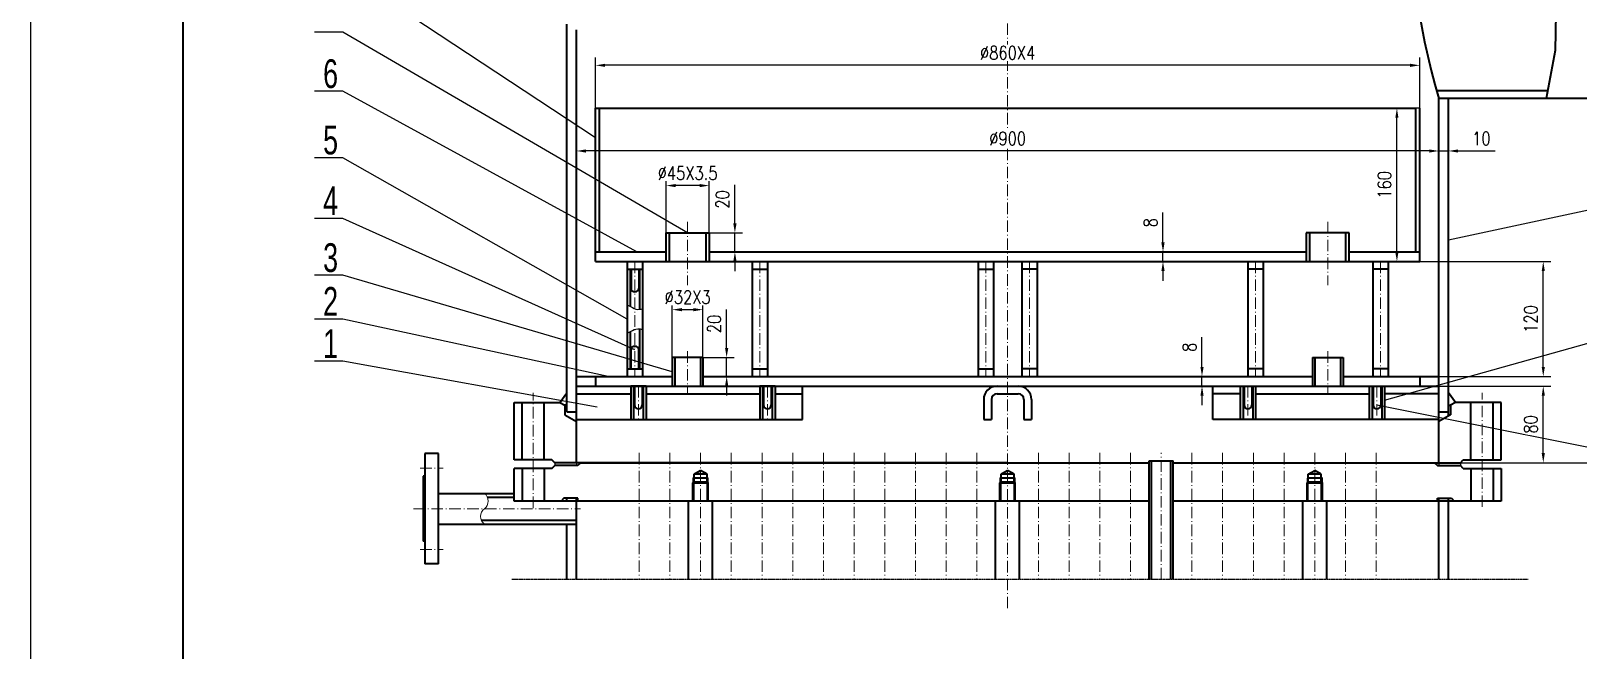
# Model space of a CAD drawing. Header units: millimetres. Extents: x 173791 to 206178, y -159089 to -143118.
# Drawn here: x 176461 to 178076, y -148047 to -147401 of the extents above; entities that cross this region are included whole.
import ezdxf

# ---------------------------------------------------------------- set-up
doc = ezdxf.new("R2010")
doc.units = ezdxf.units.MM
doc.linetypes.add('ACAD_ISO10W100', pattern=[18.7, 12, -3, 0.7, -3])
doc.linetypes.add('PHANTOM', pattern=[2.5, 1.25, -0.25, 0.25, -0.25, 0.25, -0.25])
for name, color, linetype, lineweight in [('2（细实线）', 4, 'Continuous', 20), ('中心线', 1, 'ACAD_ISO10W100', 18), ('图层1', 4, 'Continuous', 35)]:
    doc.layers.add(name, color=color, linetype=linetype, lineweight=lineweight)
doc.layers.add('9双点划线层', color=6, linetype='PHANTOM')
doc.styles.add('TH_GBDIM', font='romans.shx', dxfattribs={"width": 0.8, "bigfont": 'gbcbig.shx'})
doc.styles.add('样式 3.5', font='roms.shx', dxfattribs={"width": 0.7, "height": 3.5, "bigfont": 'hztxt.shx'})
doc.dimstyles.new('TH_GBDIM', dxfattribs={"dimtxt": 3.5, "dimasz": 2.5, "dimexe": 2, "dimexo": 0, "dimgap": 1.5, "dimtad": 1, "dimdec": 1, "dimzin": 0, "dimdsep": 46, "dimtxsty": 'TH_GBDIM', "dimcen": 2.5, "dimclrd": 130, "dimclre": 130, "dimclrt": 3, "dimadec": 0, "dimazin": 0, "dimtfac": 0.714286, "dimtdec": 1, "dimtmove": 0, "dimatfit": 3, "dimfxl": 0, "dimtzin": 0, "dimlwd": -1, "dimlwe": -1, "dimarcsym": 0})

# ---------------------------------------------------------------- blocks, each defined once
blk = doc.blocks.new('*D50')
at = {"color": 130, "transparency": 16777216}
blk.add_line((177940.4, -146931.6), (178379.4, -146931.6), dxfattribs=at)
at = {"color": 130, "linetype": 'Continuous', "transparency": 16777216}
for p, q in [((178371.4, -147841.6), (178371.4, -146941.6)), ((177952.9, -147851.6), (178379.4, -147851.6))]:
    blk.add_line(p, q, dxfattribs=at)
at = {"color": 130, "transparency": 16777216}
for points in [[(178369.8, -146941.6), (178373.1, -146941.6), (178371.4, -146931.6)], [(178369.8, -147841.6), (178373.1, -147841.6), (178371.4, -147851.6)]]:
    blk.add_solid(points, dxfattribs=at)
at = {"layer": 'Defpoints', "color": 0, "transparency": 16777216}
for p in [(177940.4, -146931.6), (178371.4, -146931.6), (177952.9, -147851.6)]:
    blk.add_point(p, dxfattribs=at)
at = {"color": 3, "transparency": 16777216, "insert": (178358.4, -147357.9), "char_height": 14, "attachment_point": 5, "rotation": 90, "style": 'TH_GBDIM', "bg_fill": 3, "box_fill_scale": 1.1, "bg_fill_color": 256, "bg_fill_true_color": 13158600, "bg_fill_transparency": 0}
blk.add_mtext('920', dxfattribs=at)
blk = doc.blocks.new('*D53')
at = {"color": 130, "transparency": 16777216}
blk.add_line((177050.4, -147481.6), (177050.4, -147428.8), dxfattribs=at)
at = {"color": 130, "linetype": 'Continuous', "transparency": 16777216}
for p, q in [((177900.4, -147436.8), (177060.4, -147436.8)), ((177910.4, -147481.6), (177910.4, -147428.8))]:
    blk.add_line(p, q, dxfattribs=at)
at = {"color": 130, "transparency": 16777216}
for points in [[(177060.4, -147435.2), (177060.4, -147438.5), (177050.4, -147436.8)], [(177900.4, -147435.2), (177900.4, -147438.5), (177910.4, -147436.8)]]:
    blk.add_solid(points, dxfattribs=at)
at = {"layer": 'Defpoints', "color": 0, "transparency": 16777216}
for p in [(177050.4, -147436.8), (177050.4, -147481.6), (177910.4, -147481.6)]:
    blk.add_point(p, dxfattribs=at)
at = {"color": 3, "transparency": 16777216, "insert": (177480.4, -147423.8), "char_height": 14, "attachment_point": 5, "style": 'TH_GBDIM', "bg_fill": 3, "box_fill_scale": 1.1, "bg_fill_color": 256, "bg_fill_true_color": 13158600, "bg_fill_transparency": 0}
blk.add_mtext('{%%c860X4}{}{}', dxfattribs=at)
blk = doc.blocks.new('*D54')
at = {"color": 130, "transparency": 16777216}
blk.add_line((177910.4, -147481.6), (177878.6, -147481.6), dxfattribs=at)
at = {"color": 130, "linetype": 'Continuous', "transparency": 16777216}
for p, q in [((177886.6, -147631.6), (177886.6, -147491.6)), ((177910.4, -147641.6), (177878.6, -147641.6))]:
    blk.add_line(p, q, dxfattribs=at)
at = {"color": 130, "transparency": 16777216}
for points in [[(177884.9, -147491.6), (177888.2, -147491.6), (177886.6, -147481.6)], [(177884.9, -147631.6), (177888.2, -147631.6), (177886.6, -147641.6)]]:
    blk.add_solid(points, dxfattribs=at)
at = {"layer": 'Defpoints', "color": 0, "transparency": 16777216}
for p in [(177886.6, -147481.6), (177910.4, -147481.6), (177910.4, -147641.6)]:
    blk.add_point(p, dxfattribs=at)
at = {"color": 3, "transparency": 16777216, "insert": (177873.6, -147561.6), "char_height": 14, "attachment_point": 5, "rotation": 90, "style": 'TH_GBDIM', "bg_fill": 3, "box_fill_scale": 1.1, "bg_fill_color": 256, "bg_fill_true_color": 13158600, "bg_fill_transparency": 0}
blk.add_mtext('{160}{}{}', dxfattribs=at)
blk = doc.blocks.new('*D55')
at = {"color": 130, "transparency": 16777216}
blk.add_line((177906.4, -147641.6), (178047.3, -147641.6), dxfattribs=at)
at = {"color": 130, "linetype": 'Continuous', "transparency": 16777216}
for p, q in [((178039.3, -147751.6), (178039.3, -147651.6)), ((177919.7, -147761.6), (178047.3, -147761.6))]:
    blk.add_line(p, q, dxfattribs=at)
at = {"color": 130, "transparency": 16777216}
for points in [[(178037.7, -147651.6), (178041, -147651.6), (178039.3, -147641.6)], [(178037.7, -147751.6), (178041, -147751.6), (178039.3, -147761.6)]]:
    blk.add_solid(points, dxfattribs=at)
at = {"layer": 'Defpoints', "color": 0, "transparency": 16777216}
for p in [(177906.4, -147641.6), (178039.3, -147641.6), (177919.7, -147761.6)]:
    blk.add_point(p, dxfattribs=at)
at = {"color": 3, "transparency": 16777216, "insert": (178026.3, -147701.6), "char_height": 14, "attachment_point": 5, "rotation": 90, "style": 'TH_GBDIM', "bg_fill": 3, "box_fill_scale": 1.1, "bg_fill_color": 256, "bg_fill_true_color": 13158600, "bg_fill_transparency": 0}
blk.add_mtext('120', dxfattribs=at)
blk = doc.blocks.new('*D56')
at = {"color": 130, "linetype": 'Continuous', "transparency": 16777216}
for p, q in [((177642.5, -147621.6), (177642.5, -147590.5)), ((177642.5, -147641.6), (177642.5, -147631.6)), ((177642.5, -147641.6), (177634.5, -147641.6)), ((177642.5, -147651.6), (177642.5, -147661.6))]:
    blk.add_line(p, q, dxfattribs=at)
at = {"color": 130, "transparency": 16777216}
blk.add_line((177642.5, -147631.6), (177634.5, -147631.6), dxfattribs=at)
for points in [[(177640.8, -147621.6), (177644.2, -147621.6), (177642.5, -147631.6)], [(177640.8, -147651.6), (177644.2, -147651.6), (177642.5, -147641.6)]]:
    blk.add_solid(points, dxfattribs=at)
at = {"layer": 'Defpoints', "color": 0, "transparency": 16777216}
for p in [(177642.5, -147631.6), (177642.5, -147631.6), (177642.5, -147641.6)]:
    blk.add_point(p, dxfattribs=at)
at = {"color": 3, "transparency": 16777216, "insert": (177629.5, -147601.1), "char_height": 14, "attachment_point": 5, "rotation": 90, "style": 'TH_GBDIM', "bg_fill": 3, "box_fill_scale": 1.1, "bg_fill_color": 256, "bg_fill_true_color": 13158600, "bg_fill_transparency": 0}
blk.add_mtext('{8}{}{}', dxfattribs=at)
blk = doc.blocks.new('*D81')
at = {"color": 130, "linetype": 'Continuous', "transparency": 16777216}
for p, q in [((177683.2, -147751.6), (177683.2, -147720.5)), ((177683.2, -147771.6), (177683.2, -147761.6)), ((177683.2, -147771.6), (177675.2, -147771.6)), ((177683.2, -147781.6), (177683.2, -147791.6))]:
    blk.add_line(p, q, dxfattribs=at)
at = {"color": 130, "transparency": 16777216}
blk.add_line((177683.2, -147761.6), (177675.2, -147761.6), dxfattribs=at)
for points in [[(177681.6, -147751.6), (177684.9, -147751.6), (177683.2, -147761.6)], [(177681.6, -147781.6), (177684.9, -147781.6), (177683.2, -147771.6)]]:
    blk.add_solid(points, dxfattribs=at)
at = {"layer": 'Defpoints', "color": 0, "transparency": 16777216}
for p in [(177683.2, -147761.6), (177683.2, -147761.6), (177683.2, -147771.6)]:
    blk.add_point(p, dxfattribs=at)
at = {"color": 3, "transparency": 16777216, "insert": (177670.2, -147731.1), "char_height": 14, "attachment_point": 5, "rotation": 90, "style": 'TH_GBDIM', "bg_fill": 3, "box_fill_scale": 1.1, "bg_fill_color": 256, "bg_fill_true_color": 13158600, "bg_fill_transparency": 0}
blk.add_mtext('{8}{}{}', dxfattribs=at)
blk = doc.blocks.new('*D57')
at = {"color": 130, "transparency": 16777216}
blk.add_line((177930.4, -147771.6), (178047.3, -147771.6), dxfattribs=at)
at = {"color": 130, "linetype": 'Continuous', "transparency": 16777216}
for p, q in [((178039.3, -147841.6), (178039.3, -147781.6)), ((177704.7, -147851.6), (178047.3, -147851.6))]:
    blk.add_line(p, q, dxfattribs=at)
at = {"color": 130, "transparency": 16777216}
for points in [[(178037.7, -147781.6), (178041, -147781.6), (178039.3, -147771.6)], [(178037.7, -147841.6), (178041, -147841.6), (178039.3, -147851.6)]]:
    blk.add_solid(points, dxfattribs=at)
at = {"layer": 'Defpoints', "color": 0, "transparency": 16777216}
for p in [(177930.4, -147771.6), (178039.3, -147771.6), (177704.7, -147851.6)]:
    blk.add_point(p, dxfattribs=at)
at = {"color": 3, "transparency": 16777216, "insert": (178026.3, -147811.6), "char_height": 14, "attachment_point": 5, "rotation": 90, "style": 'TH_GBDIM', "bg_fill": 3, "box_fill_scale": 1.1, "bg_fill_color": 256, "bg_fill_true_color": 13158600, "bg_fill_transparency": 0}
blk.add_mtext('{80}{}{}', dxfattribs=at)
blk = doc.blocks.new('*D58')
at = {"color": 130, "linetype": 'Continuous', "transparency": 16777216}
for p, q in [((177195.8, -147601.8), (177195.8, -147561.7)), ((177195.8, -147631.6), (177195.8, -147611.8)), ((177169, -147631.6), (177203.8, -147631.6)), ((177195.8, -147641.6), (177195.8, -147651.6))]:
    blk.add_line(p, q, dxfattribs=at)
at = {"color": 130, "transparency": 16777216}
blk.add_line((177159, -147611.8), (177203.8, -147611.8), dxfattribs=at)
for points in [[(177194.1, -147601.8), (177197.5, -147601.8), (177195.8, -147611.8)], [(177194.1, -147641.6), (177197.5, -147641.6), (177195.8, -147631.6)]]:
    blk.add_solid(points, dxfattribs=at)
at = {"layer": 'Defpoints', "color": 0, "transparency": 16777216}
for p in [(177159, -147611.8), (177195.8, -147611.8), (177169, -147631.6)]:
    blk.add_point(p, dxfattribs=at)
at = {"color": 3, "transparency": 16777216, "insert": (177182.8, -147576.8), "char_height": 14, "attachment_point": 5, "rotation": 90, "style": 'TH_GBDIM', "bg_fill": 3, "box_fill_scale": 1.1, "bg_fill_color": 256, "bg_fill_true_color": 13158600, "bg_fill_transparency": 0}
blk.add_mtext('20', dxfattribs=at)
blk = doc.blocks.new('*D59')
at = {"color": 130, "linetype": 'Continuous', "transparency": 16777216}
for p, q in [((177187.2, -147731.7), (177187.2, -147691.6)), ((177187.2, -147761.5), (177187.2, -147741.7)), ((177162.5, -147761.5), (177195.2, -147761.5)), ((177187.2, -147771.5), (177187.2, -147781.5))]:
    blk.add_line(p, q, dxfattribs=at)
at = {"color": 130, "transparency": 16777216}
blk.add_line((177152.5, -147741.7), (177195.2, -147741.7), dxfattribs=at)
for points in [[(177185.5, -147731.7), (177188.9, -147731.7), (177187.2, -147741.7)], [(177185.5, -147771.5), (177188.9, -147771.5), (177187.2, -147761.5)]]:
    blk.add_solid(points, dxfattribs=at)
at = {"layer": 'Defpoints', "color": 0, "transparency": 16777216}
for p in [(177152.5, -147741.7), (177187.2, -147741.7), (177162.5, -147761.5)]:
    blk.add_point(p, dxfattribs=at)
at = {"color": 3, "transparency": 16777216, "insert": (177174.2, -147706.7), "char_height": 14, "attachment_point": 5, "rotation": 90, "style": 'TH_GBDIM', "bg_fill": 3, "box_fill_scale": 1.1, "bg_fill_color": 256, "bg_fill_true_color": 13158600, "bg_fill_transparency": 0}
blk.add_mtext('20', dxfattribs=at)
blk = doc.blocks.new('*D60')
at = {"color": 130, "transparency": 16777216}
blk.add_line((177124, -147611.8), (177124, -147554.3), dxfattribs=at)
at = {"color": 130, "linetype": 'Continuous', "transparency": 16777216}
for p, q in [((177169, -147611.8), (177169, -147554.3)), ((177159, -147562.3), (177134, -147562.3))]:
    blk.add_line(p, q, dxfattribs=at)
at = {"color": 130, "transparency": 16777216}
for points in [[(177134, -147560.7), (177134, -147564), (177124, -147562.3)], [(177159, -147560.7), (177159, -147564), (177169, -147562.3)]]:
    blk.add_solid(points, dxfattribs=at)
at = {"layer": 'Defpoints', "color": 0, "transparency": 16777216}
for p in [(177124, -147611.8), (177169, -147611.8)]:
    blk.add_point(p, dxfattribs=at)
at = {"color": 3, "transparency": 16777216, "insert": (177146.5, -147549.3), "char_height": 14, "attachment_point": 5, "style": 'TH_GBDIM', "bg_fill": 3, "box_fill_scale": 1.1, "bg_fill_color": 256, "bg_fill_true_color": 13158600, "bg_fill_transparency": 0}
blk.add_mtext('{%%c45X3.5}{}{}', dxfattribs=at)
at = {"layer": 'Defpoints', "color": 0, "transparency": 16777216}
blk.add_point((177124, -147562.3), dxfattribs=at)
blk = doc.blocks.new('*D61')
at = {"color": 130, "linetype": 'Continuous', "transparency": 16777216}
for p, q in [((177130.5, -147741.7), (177130.5, -147683.8)), ((177140.5, -147691.8), (177152.5, -147691.8))]:
    blk.add_line(p, q, dxfattribs=at)
at = {"color": 130, "transparency": 16777216}
blk.add_line((177162.5, -147741.7), (177162.5, -147683.8), dxfattribs=at)
for points in [[(177140.5, -147690.2), (177140.5, -147693.5), (177130.5, -147691.8)], [(177152.5, -147690.2), (177152.5, -147693.5), (177162.5, -147691.8)]]:
    blk.add_solid(points, dxfattribs=at)
at = {"layer": 'Defpoints', "color": 0, "transparency": 16777216}
for p in [(177130.5, -147741.7), (177162.5, -147741.7)]:
    blk.add_point(p, dxfattribs=at)
at = {"color": 3, "transparency": 16777216, "insert": (177146.5, -147678.8), "char_height": 14, "attachment_point": 5, "style": 'TH_GBDIM', "bg_fill": 3, "box_fill_scale": 1.1, "bg_fill_color": 256, "bg_fill_true_color": 13158600, "bg_fill_transparency": 0}
blk.add_mtext('{%%c32X3}{}{}', dxfattribs=at)
at = {"layer": 'Defpoints', "color": 0, "transparency": 16777216}
blk.add_point((177162.5, -147691.8), dxfattribs=at)
blk = doc.blocks.new('*D107')
at = {"color": 130, "transparency": 16777216}
blk.add_line((177030.4, -147537.1), (177030.4, -147518.2), dxfattribs=at)
at = {"color": 130, "linetype": 'Continuous', "transparency": 16777216}
for p, q in [((177930.4, -147537.1), (177930.4, -147518.2)), ((177920.4, -147526.2), (177040.4, -147526.2))]:
    blk.add_line(p, q, dxfattribs=at)
at = {"color": 130, "transparency": 16777216}
for points in [[(177040.4, -147524.6), (177040.4, -147527.9), (177030.4, -147526.2)], [(177920.4, -147524.6), (177920.4, -147527.9), (177930.4, -147526.2)]]:
    blk.add_solid(points, dxfattribs=at)
at = {"layer": 'Defpoints', "color": 0, "transparency": 16777216}
for p in [(177030.4, -147526.2), (177030.4, -147537.1), (177930.4, -147537.1)]:
    blk.add_point(p, dxfattribs=at)
at = {"color": 3, "transparency": 16777216, "insert": (177480.4, -147513.2), "char_height": 14, "attachment_point": 5, "style": 'TH_GBDIM', "bg_fill": 3, "box_fill_scale": 1.1, "bg_fill_color": 256, "bg_fill_true_color": 13158600, "bg_fill_transparency": 0}
blk.add_mtext('{%%c900}{}{}', dxfattribs=at)
blk = doc.blocks.new('*D108')
at = {"color": 130, "linetype": 'Continuous', "transparency": 16777216}
for p, q in [((177930.4, -147526.2), (177930.4, -147518.2)), ((177920.4, -147526.2), (177910.4, -147526.2)), ((177930.4, -147526.2), (177940.4, -147526.2)), ((177950.4, -147526.2), (177989, -147526.2))]:
    blk.add_line(p, q, dxfattribs=at)
at = {"color": 130, "transparency": 16777216}
blk.add_line((177940.4, -147526.2), (177940.4, -147518.2), dxfattribs=at)
for points in [[(177920.4, -147524.6), (177920.4, -147527.9), (177930.4, -147526.2)], [(177950.4, -147524.6), (177950.4, -147527.9), (177940.4, -147526.2)]]:
    blk.add_solid(points, dxfattribs=at)
at = {"layer": 'Defpoints', "color": 0, "transparency": 16777216}
for p in [(177930.4, -147526.2), (177940.4, -147526.2), (177940.4, -147526.2)]:
    blk.add_point(p, dxfattribs=at)
at = {"color": 3, "transparency": 16777216, "insert": (177974.7, -147513.2), "char_height": 14, "attachment_point": 5, "style": 'TH_GBDIM', "bg_fill": 3, "box_fill_scale": 1.1, "bg_fill_color": 256, "bg_fill_true_color": 13158600, "bg_fill_transparency": 0}
blk.add_mtext('10', dxfattribs=at)

msp = doc.modelspace()

# ---------------------------------------------------------------- linework, layer by layer
at = {"color": 7, "linetype": 'Continuous'}
msp.add_line((176461.2, -150096.4), (176461.2, -146332.8), dxfattribs=at)
for p, q in [((176786.6, -147402.1), (176757, -147402.1)), ((176786.6, -147463.9), (176757, -147463.9)), ((176786.6, -147533.2), (176757, -147533.2)), ((177083.4, -147701.6), (176786.6, -147533.2)), ((176786.6, -147596.6), (176757, -147596.6)), ((177091.4, -147733.6), (176786.6, -147596.6)), ((176786.6, -147655.9), (176757, -147655.9)), ((176786.6, -147701.6), (176757, -147701.6)), ((177063.6, -147761.6), (176786.6, -147701.6)), ((176786.6, -147745.7), (176757, -147745.7)), ((177052.2, -147793.7), (176786.6, -147745.7)), ((177007.9, -147851.6), (177007.9, -147854.6)), ((177030.4, -147851.6), (177030.4, -147854.6)), ((177930.4, -147851.6), (177930.4, -147854.6)), ((177952.9, -147851.6), (177952.9, -147854.6)), ((177152, -147867.6), (177152, -147891.6)), ((177153.2, -147891.6), (177153.2, -147871.6)), ((177166.8, -147891.6), (177166.8, -147871.6)), ((177168, -147891.6), (177168, -147867.6)), ((177472.4, -147867.6), (177472.4, -147891.6)), ((177473.6, -147891.6), (177473.6, -147871.6)), ((177487.2, -147891.6), (177487.2, -147871.6)), ((177488.4, -147891.6), (177488.4, -147867.6)), ((177792.9, -147867.6), (177792.9, -147891.6)), ((177794.1, -147891.6), (177794.1, -147871.6)), ((177807.7, -147891.6), (177807.7, -147871.6)), ((177808.9, -147891.6), (177808.9, -147867.6))]:
    msp.add_line(p, q)
at = {"color": 3}
for points in [[(177083.4, -147687.4), (177087.1, -147687.4), (177090.4, -147692.9), (177098.5, -147691.1), (177099.4, -147690.8)], [(177083.4, -147715.8), (177087.1, -147715.8), (177090.4, -147710.3), (177098.5, -147712.1), (177099.4, -147712.4)]]:
    msp.add_open_spline(points, degree=3, knots=[9.111699, 9.111699, 9.111699, 9.111699, 23.055999, 24.76841, 24.76841, 24.76841, 24.76841], dxfattribs=at)
msp.add_open_spline([(177099.4, -147685.4), (177099.4, -147685.4), (177099.4, -147685.4), (177099.4, -147685.4)], degree=3)
at = {"layer": '2（细实线）'}
msp.add_lwpolyline([(176934.4, -147915.6, -0.5), (176934.4, -147899.6, 0.5), (176934.4, -147883.6, 0.5)], format="xyb", dxfattribs=at)
at = {"layer": '9双点划线层'}
msp.add_line((176963.2, -147973.2), (178023.7, -147973.2), dxfattribs=at)
at = {"layer": '中心线'}
for p, q in [((177480.4, -148003.4), (177480.4, -146477.6)), ((177146.5, -147600.1), (177146.5, -147666.2)), ((177814.4, -147600.1), (177814.4, -147666.2)), ((177091.4, -147641.6), (177091.4, -147761.6)), ((177221.8, -147641.6), (177221.8, -147761.6)), ((177457.7, -147641.6), (177457.7, -147761.6)), ((177503.1, -147641.6), (177503.1, -147761.6)), ((177739, -147641.6), (177739, -147761.6)), ((177146.5, -147735.2), (177146.5, -147780.4)), ((176985.4, -147898.9), (176985.4, -147778.6)), ((177095.1, -147771.6), (177095.1, -147806.6)), ((177229.7, -147771.6), (177229.7, -147806.6)), ((177975.4, -147897.7), (177975.4, -147778.6)), ((177095.9, -147841.4), (177095.9, -147973.2)), ((177127.9, -147841.4), (177127.9, -147973.2)), ((177160, -147841.4), (177160, -147973.2)), ((177192, -147841.4), (177192, -147973.2)), ((177224.1, -147841.4), (177224.1, -147973.2)), ((177256.1, -147841.4), (177256.1, -147973.2)), ((177288.2, -147841.4), (177288.2, -147973.2)), ((177320.2, -147841.4), (177320.2, -147973.2)), ((177352.2, -147841.4), (177352.2, -147973.2)), ((177384.3, -147841.4), (177384.3, -147973.2)), ((177416.3, -147841.4), (177416.3, -147973.2)), ((177448.4, -147841.4), (177448.4, -147973.2)), ((177512.5, -147841.4), (177512.5, -147973.2)), ((177544.5, -147841.4), (177544.5, -147973.2)), ((177576.5, -147841.4), (177576.5, -147973.2)), ((177608.6, -147841.4), (177608.6, -147973.2)), ((177640.6, -147973.2), (177640.6, -147841.4)), ((177672.7, -147841.4), (177672.7, -147973.2)), ((177704.7, -147841.4), (177704.7, -147973.2)), ((177736.8, -147841.4), (177736.8, -147973.2)), ((177768.8, -147841.4), (177768.8, -147973.2)), ((177800.9, -147841.4), (177800.9, -147973.2)), ((177832.9, -147841.4), (177832.9, -147973.2)), ((177864.9, -147841.4), (177864.9, -147973.2)), ((176867.4, -147857.1), (176891.4, -147857.1)), ((176860.4, -147899.6), (177034.6, -147899.6)), ((176867.4, -147942.1), (176891.4, -147942.1))]:
    msp.add_line(p, q, dxfattribs=at)
at = {"layer": '图层1'}
for p, q in [((176619.6, -146396.2), (176619.6, -150033.1)), ((177020.4, -147688.6), (177020.4, -147394)), ((177030.4, -147688.6), (177030.4, -147399.7)), ((177930.4, -147688.6), (177930.4, -147471.6)), ((177940.4, -147688.6), (177940.4, -147471.6)), ((177050.4, -147641.6), (177050.4, -147481.6)), ((177050.4, -147481.6), (177906.4, -147481.6)), ((177054.4, -147631.6), (177054.4, -147481.6)), ((177906.4, -147631.6), (177906.4, -147481.6)), ((177910.4, -147641.6), (177910.4, -147481.6)), ((177124, -147641.6), (177124, -147611.8)), ((177124, -147611.8), (177169, -147611.8)), ((177127.6, -147641.6), (177127.6, -147611.8)), ((177165.4, -147611.8), (177165.4, -147641.6)), ((177169, -147611.8), (177169, -147641.6)), ((177836.9, -147611.8), (177791.9, -147611.8)), ((177791.9, -147611.8), (177791.9, -147641.6)), ((177795.5, -147611.8), (177795.5, -147641.6)), ((177833.3, -147641.6), (177833.3, -147611.8)), ((177836.9, -147641.6), (177836.9, -147611.8)), ((177050.4, -147631.6), (177124, -147631.6)), ((177169, -147631.6), (177791.9, -147631.6)), ((177836.9, -147631.6), (177910.4, -147631.6)), ((177050.4, -147641.6), (177910.4, -147641.6)), ((177083.4, -147641.6), (177083.4, -147761.6)), ((177083.4, -147649.6), (177099.4, -147649.6)), ((177086.4, -147649.6), (177086.4, -147688.3)), ((177087.4, -147649.6), (177087.4, -147669.6)), ((177095.4, -147649.6), (177095.4, -147669.6)), ((177096.4, -147649.6), (177096.4, -147691.5)), ((177099.4, -147641.6), (177099.4, -147761.6)), ((177213.8, -147641.6), (177213.8, -147761.6)), ((177213.8, -147649.6), (177229.8, -147649.6)), ((177229.8, -147641.6), (177229.8, -147761.6)), ((177449.7, -147641.6), (177449.7, -147761.6)), ((177449.7, -147649.6), (177465.7, -147649.6)), ((177465.7, -147641.6), (177465.7, -147761.6)), ((177495.1, -147641.6), (177495.1, -147761.6)), ((177511.1, -147649.6), (177495.1, -147649.6)), ((177511.1, -147641.6), (177511.1, -147761.6)), ((177731, -147641.6), (177731, -147761.6)), ((177747, -147649.6), (177731, -147649.6)), ((177747, -147641.6), (177747, -147761.6)), ((177020.4, -147798.6), (177020.4, -147688.6)), ((177030.4, -147851.6), (177030.4, -147688.6)), ((177930.4, -147851.6), (177930.4, -147688.6)), ((177940.4, -147802.8), (177940.4, -147688.6)), ((177086.4, -147714.9), (177086.4, -147753.6)), ((177096.4, -147711.7), (177096.4, -147753.6)), ((177087.4, -147753.6), (177087.4, -147733.6)), ((177095.4, -147753.6), (177095.4, -147733.6)), ((177130.5, -147741.7), (177130.5, -147771.6)), ((177133.1, -147741.7), (177133.1, -147771.6)), ((177159.8, -147741.7), (177159.8, -147771.6)), ((177162.5, -147741.7), (177162.5, -147771.6)), ((177798.4, -147741.7), (177830.4, -147741.7)), ((177030.4, -147761.6), (177130.5, -147761.6)), ((177050.4, -147761.6), (177050.4, -147771.6)), ((177083.4, -147753.6), (177099.4, -147753.6)), ((177162.5, -147761.5), (177798.4, -147761.6)), ((177213.8, -147753.6), (177229.8, -147753.6)), ((177449.7, -147753.6), (177465.7, -147753.6)), ((177511.1, -147753.6), (177495.1, -147753.6)), ((177747, -147753.6), (177731, -147753.6)), ((177830.4, -147761.6), (177930.4, -147761.6)), ((177877.4, -147753.6), (177861.4, -147753.6)), ((177013.2, -147788.6), (177020.4, -147778.6)), ((177030.4, -147771.6), (177930.4, -147771.6)), ((177030.4, -147779.6), (177087.1, -147779.6)), ((177103.1, -147771.6), (177087.1, -147771.6)), ((177087.1, -147771.6), (177087.1, -147806.6)), ((177090.1, -147771.6), (177090.1, -147806.6)), ((177091.1, -147771.6), (177091.1, -147791.6)), ((177099.1, -147771.6), (177099.1, -147791.6)), ((177100.1, -147771.6), (177100.1, -147806.6)), ((177103.1, -147771.6), (177103.1, -147806.6)), ((177103.1, -147779.6), (177221.7, -147779.6)), ((177237.7, -147771.6), (177221.7, -147771.6)), ((177221.7, -147771.6), (177221.7, -147806.6)), ((177224.7, -147771.6), (177224.7, -147806.6)), ((177225.7, -147771.6), (177225.7, -147791.6)), ((177233.7, -147771.6), (177233.7, -147791.6)), ((177234.7, -147771.6), (177234.7, -147806.6)), ((177237.7, -147771.6), (177237.7, -147806.6)), ((177237.7, -147779.6), (177266.4, -147779.6)), ((177266.4, -147806.6), (177266.4, -147771.6)), ((177469.4, -147779.6), (177491.4, -147779.6)), ((177694.4, -147806.6), (177694.4, -147771.6)), ((177947.6, -147788.6), (177940.4, -147778.6)), ((176965.4, -147848.6), (176965.4, -147788.6)), ((176965.4, -147788.6), (177013.2, -147788.6)), ((176973.9, -147848.6), (176973.9, -147788.6)), ((176996.9, -147848.6), (176996.9, -147788.6)), ((177013.2, -147788.6), (177018.4, -147791.6)), ((177020.4, -147791.6), (177018.4, -147791.6)), ((177018.4, -147791.6), (177018.4, -147801.6)), ((177455.4, -147785.6), (177455.4, -147806.6)), ((177463.4, -147785.6), (177463.4, -147806.6)), ((177497.4, -147785.6), (177497.4, -147806.6)), ((177505.4, -147785.6), (177505.4, -147806.6)), ((177940.4, -147791.6), (177942.4, -147791.6)), ((177947.6, -147788.6), (177942.4, -147791.6)), ((177942.4, -147791.6), (177942.4, -147801.6)), ((177995.4, -147788.6), (177947.6, -147788.6)), ((177963.9, -147848.6), (177963.9, -147788.6)), ((177986.9, -147848.6), (177986.9, -147788.6)), ((177995.4, -147848.6), (177995.4, -147788.6)), ((177018.4, -147801.6), (177030.4, -147808.5)), ((177020.4, -147798.6), (177030.4, -147798.6)), ((177030.4, -147806.6), (177266.4, -147806.6)), ((177455.4, -147806.6), (177463.4, -147806.6)), ((177497.4, -147806.6), (177505.4, -147806.6)), ((177942.4, -147801.6), (177930.4, -147808.5)), ((176872.4, -147842.1), (176872.4, -147957.1)), ((176886.4, -147842.1), (176872.4, -147842.1)), ((176886.4, -147957.1), (176886.4, -147842.1)), ((177004.9, -147848.6), (176965.4, -147848.6)), ((176965.4, -147891.6), (176965.4, -147857.6)), ((177004.9, -147857.6), (176965.4, -147857.6)), ((176973.9, -147857.6), (176973.9, -147891.6)), ((176996.9, -147857.6), (176996.9, -147891.6)), ((177007.9, -147851.6), (177004.9, -147848.6)), ((177004.9, -147857.6), (177007.9, -147854.6)), ((177480.4, -147851.6), (177007.9, -147851.6)), ((177031.9, -147854.6), (177007.9, -147854.6)), ((177034.9, -147851.6), (177031.9, -147854.6)), ((177034.9, -147851.6), (177628.1, -147851.6)), ((177153.2, -147863.6), (177160, -147859.7)), ((177166.8, -147863.6), (177160, -147859.7)), ((177473.6, -147863.6), (177480.4, -147859.7)), ((177480.4, -147851.6), (177628.1, -147851.6)), ((177487.2, -147863.6), (177480.4, -147859.7)), ((177628.1, -147973.2), (177628.1, -147849.6)), ((177628.1, -147849.6), (177653.1, -147849.6)), ((177630.6, -147973.2), (177630.6, -147849.6)), ((177650.6, -147973.2), (177650.6, -147849.6)), ((177653.1, -147973.2), (177653.1, -147849.6)), ((177653.1, -147851.6), (177952.9, -147851.6)), ((177653.1, -147851.6), (177925.9, -147851.6)), ((177794.1, -147863.6), (177800.9, -147859.7)), ((177807.7, -147863.6), (177800.9, -147859.7)), ((177925.9, -147851.6), (177928.9, -147854.6)), ((177928.9, -147854.6), (177952.9, -147854.6)), ((177952.9, -147851.6), (177955.9, -147848.6)), ((177955.9, -147857.6), (177952.9, -147854.6)), ((177955.9, -147848.6), (177995.4, -147848.6)), ((177955.9, -147857.6), (177995.4, -147857.6)), ((177963.9, -147857.6), (177963.9, -147891.6)), ((177986.9, -147857.6), (177986.9, -147891.6)), ((177995.4, -147857.6), (177995.4, -147891.6)), ((176872.4, -147865.6), (176870.4, -147865.6)), ((176870.4, -147865.6), (176870.4, -147933.6)), ((177168, -147867.6), (177152, -147867.6)), ((177152, -147872.7), (177153.2, -147871.6)), ((177152, -147891.6), (177152, -147872.7)), ((177152, -147872.7), (177168, -147872.7)), ((177153.2, -147871.6), (177153.2, -147863.6)), ((177166.8, -147863.6), (177153.2, -147863.6)), ((177153.2, -147871.6), (177166.8, -147871.6)), ((177166.8, -147871.6), (177166.8, -147863.6)), ((177166.8, -147871.6), (177168, -147872.7)), ((177168, -147891.6), (177168, -147872.7)), ((177488.4, -147867.6), (177472.4, -147867.6)), ((177472.4, -147872.7), (177473.6, -147871.6)), ((177472.4, -147891.6), (177472.4, -147872.7)), ((177472.4, -147872.7), (177488.4, -147872.7)), ((177473.6, -147871.6), (177473.6, -147863.6)), ((177487.2, -147863.6), (177473.6, -147863.6)), ((177473.6, -147871.6), (177487.2, -147871.6)), ((177487.2, -147871.6), (177487.2, -147863.6)), ((177487.2, -147871.6), (177488.4, -147872.7)), ((177488.4, -147891.6), (177488.4, -147872.7)), ((177808.9, -147867.6), (177792.9, -147867.6)), ((177792.9, -147872.7), (177794.1, -147871.6)), ((177792.9, -147891.6), (177792.9, -147872.7)), ((177792.9, -147872.7), (177808.9, -147872.7)), ((177794.1, -147871.6), (177794.1, -147863.6)), ((177807.7, -147863.6), (177794.1, -147863.6)), ((177794.1, -147871.6), (177807.7, -147871.6)), ((177807.7, -147871.6), (177807.7, -147863.6)), ((177807.7, -147871.6), (177808.9, -147872.7)), ((177808.9, -147891.6), (177808.9, -147872.7)), ((176886.4, -147883.6), (176965.4, -147883.6)), ((176937.6, -147887.6), (176965.4, -147887.6)), ((177628.1, -147891.6), (176965.4, -147891.6)), ((177017.4, -147888.6), (177014.4, -147891.6)), ((177031.9, -147888.6), (177017.4, -147888.6)), ((177020.4, -147891.6), (177020.4, -147888.6)), ((177030.4, -147973.2), (177030.4, -147888.6)), ((177031.9, -147891.6), (177031.9, -147888.6)), ((177147.5, -147973.2), (177147.5, -147891.6)), ((177172.5, -147973.2), (177172.5, -147891.6)), ((177467.9, -147973.2), (177467.9, -147891.6)), ((177492.9, -147973.2), (177492.9, -147891.6)), ((177995.4, -147891.6), (177653.1, -147891.6)), ((177788.4, -147973.2), (177788.4, -147891.6)), ((177813.4, -147973.2), (177813.4, -147891.6)), ((177928.9, -147891.6), (177928.9, -147888.6)), ((177928.9, -147888.6), (177943.4, -147888.6)), ((177930.4, -147973.2), (177930.4, -147888.6)), ((177940.4, -147973.2), (177940.4, -147888.6)), ((177943.4, -147888.6), (177946.4, -147891.6)), ((176886.4, -147915.6), (177030.4, -147915.6)), ((176931.3, -147911.6), (177030.4, -147911.6)), ((177020.4, -147973.2), (177020.4, -147915.6)), ((176872.4, -147933.6), (176870.4, -147933.6)), ((176886.4, -147957.1), (176872.4, -147957.1))]:
    msp.add_line(p, q, dxfattribs=at)
for centre, radius, start, end in [((177091.4, -147669.3), 4, 180, 0), ((177091.4, -147733.9), 4, 0, 180), ((177469.4, -147785.6), 14, 90, 180), ((177469.4, -147785.6), 6, 90, 180), ((177491.4, -147785.6), 14, 360, 90), ((177491.4, -147785.6), 6, 360, 90), ((177095.1, -147791.3), 4, 180, 0), ((177229.7, -147791.3), 4, 180, 0)]:
    msp.add_arc(centre, radius, start, end, dxfattribs=at)

# ---------------------------------------------------------------- texts
at = {"char_height": 30, "width": 32.852, "attachment_point": 1, "style": '样式 3.5'}
for s, insert in [('6', (176766.1, -147430.5)), ('5', (176766.1, -147499.8)), ('4', (176766.1, -147563.2)), ('3', (176766.1, -147622.5)), ('2', (176766.1, -147668.2)), ('1', (176766.1, -147712.3))]:
    msp.add_mtext(s, dxfattribs=dict(at, insert=insert))

# ---------------------------------------------------------------- next in the draw order: dimensions: what is measured, and where the dimension line sits
for base, p1, p2, picture, middle in [((178371.4, -146931.6), (177952.9, -147851.6), (177940.4, -146931.6), '*D50', (178371.4, -147357.9)), ((177195.8, -147611.8), (177169, -147631.6), (177159, -147611.8), '*D58', (177195.8, -147576.8)), ((177187.2, -147741.7), (177162.5, -147761.5), (177152.5, -147741.7), '*D59', (177187.2, -147706.7))]:
    dim = msp.add_linear_dim(base=base, p1=p1, p2=p2, angle=90, dimstyle='TH_GBDIM', override={"dimscale": 4, "dimdec": 0, "dimtfill": 1})
    dim.commit()
    dim.dimension.update_dxf_attribs({"geometry": picture, "text_midpoint": middle, "dimtype": 160})
dim = msp.add_linear_dim(base=(177050.4, -147436.8), p1=(177910.4, -147481.6), p2=(177050.4, -147481.6), text='{%%c860X4}{}{}', dimstyle='TH_GBDIM', override={"dimscale": 4, "dimgap": 1.5, "dimtad": 1, "dimjust": 0, "dimdec": 0, "dimlfac": 1, "dimse1": 0, "dimse2": 0, "dimsd1": 0, "dimsd2": 0, "dimtfill": 1})
dim.commit()
dim.dimension.update_dxf_attribs({"geometry": '*D53', "text_midpoint": (177480.4, -147423.8)})
for base, p1, p2, picture, middle in [((177642.5, -147631.6), (177642.5, -147641.6), (177642.5, -147631.6), '*D56', (177629.5, -147601.1)), ((177683.2, -147761.6), (177683.2, -147771.6), (177683.2, -147761.6), '*D81', (177670.2, -147731.1))]:
    dim = msp.add_linear_dim(base=base, p1=p1, p2=p2, angle=90, text='{8}{}{}', dimstyle='TH_GBDIM', override={"dimscale": 4, "dimgap": 1.5, "dimtad": 1, "dimjust": 0, "dimdec": 0, "dimlfac": 1, "dimse1": 0, "dimse2": 0, "dimsd1": 0, "dimsd2": 0, "dimtfill": 1})
    dim.commit()
    dim.dimension.update_dxf_attribs({"geometry": picture, "text_midpoint": middle})

# ---------------------------------------------------------------- next in the draw order: linework, layer by layer
for p, q in [((177050.4, -147512.4), (176786.6, -147338.5)), ((177093.5, -147631.6), (176786.6, -147463.9)), ((177940.4, -147619), (178409.1, -147518))]:
    msp.add_line(p, q)
at = {"layer": '图层1'}
for p, q in [((178043.9, -147463.6), (177928.2, -147463.6)), ((178098.4, -147471.6), (177930.4, -147471.6)), ((177162.5, -147741.7), (177130.5, -147741.7))]:
    msp.add_line(p, q, dxfattribs=at)
msp.add_lwpolyline([(178042.4, -146991.6), (178031.8, -147041.8), (178030, -147100.4), (178034, -147164.6), (178041, -147231.6), (178048.3, -147298.6), (178052.8, -147362.9), (178051.8, -147421.4), (178042.4, -147471.6)], dxfattribs=at)
msp.add_arc((178763.9, -147231.6), 867.4, 163.9367, 196.0633, dxfattribs=at)

# ---------------------------------------------------------------- next in the draw order: dimensions: what is measured, and where the dimension line sits
for base, p1, p2, text, picture, middle in [((177886.6, -147481.6), (177910.4, -147641.6), (177910.4, -147481.6), '{160}{}{}', '*D54', (177873.6, -147561.6)), ((178039.3, -147771.6), (177704.7, -147851.6), (177930.4, -147771.6), '{<>}{}{}', '*D57', (178026.3, -147811.6))]:
    dim = msp.add_linear_dim(base=base, p1=p1, p2=p2, angle=90, text=text, dimstyle='TH_GBDIM', override={"dimscale": 4, "dimgap": 1.5, "dimtad": 1, "dimjust": 0, "dimdec": 0, "dimlfac": 1, "dimse1": 0, "dimse2": 0, "dimsd1": 0, "dimsd2": 0, "dimtfill": 1})
    dim.commit()
    dim.dimension.update_dxf_attribs({"geometry": picture, "text_midpoint": middle})
dim = msp.add_linear_dim(base=(177124, -147562.3), p1=(177169, -147611.8), p2=(177124, -147611.8), text='{%%c45X3.5}{}{}', dimstyle='TH_GBDIM', override={"dimscale": 4, "dimgap": 1.5, "dimtad": 1, "dimjust": 0, "dimdec": 0, "dimlfac": 1, "dimse1": 0, "dimse2": 0, "dimsd1": 0, "dimsd2": 0, "dimtfill": 1})
dim.commit()
dim.dimension.update_dxf_attribs({"geometry": '*D60', "text_midpoint": (177146.5, -147562.3), "dimtype": 160})

# ---------------------------------------------------------------- next in the draw order: linework, layer by layer
for p, q in [((177146.5, -147611.8), (176786.6, -147402.1)), ((177865.7, -147791.3), (178409.1, -147900.1))]:
    msp.add_line(p, q)
at = {"layer": '中心线'}
for p, q in [((177869.4, -147641.6), (177869.4, -147761.6)), ((177814.4, -147735.2), (177814.4, -147780.4)), ((177731.1, -147771.6), (177731.1, -147806.6)), ((177865.7, -147771.6), (177865.7, -147806.6))]:
    msp.add_line(p, q, dxfattribs=at)
at = {"layer": '图层1'}
for p, q in [((177861.4, -147641.6), (177861.4, -147761.6)), ((177877.4, -147649.6), (177861.4, -147649.6)), ((177877.4, -147641.6), (177877.4, -147761.6)), ((177798.4, -147741.7), (177798.4, -147771.6)), ((177801, -147741.7), (177801, -147771.6)), ((177827.7, -147741.7), (177827.7, -147771.6)), ((177830.4, -147741.7), (177830.4, -147771.6)), ((177723.1, -147779.6), (177694.4, -147779.6)), ((177723.1, -147771.6), (177739.1, -147771.6)), ((177723.1, -147771.6), (177723.1, -147806.6)), ((177726.1, -147771.6), (177726.1, -147806.6)), ((177727.1, -147771.6), (177727.1, -147791.6)), ((177735.1, -147771.6), (177735.1, -147791.6)), ((177736.1, -147771.6), (177736.1, -147806.6)), ((177739.1, -147771.6), (177739.1, -147806.6)), ((177739.1, -147779.6), (177857.7, -147779.6)), ((177857.7, -147771.6), (177873.7, -147771.6)), ((177857.7, -147771.6), (177857.7, -147806.6)), ((177860.7, -147771.6), (177860.7, -147806.6)), ((177861.7, -147771.6), (177861.7, -147791.6)), ((177869.7, -147771.6), (177869.7, -147791.6)), ((177870.7, -147771.6), (177870.7, -147806.6)), ((177873.7, -147771.6), (177873.7, -147806.6)), ((177930.4, -147779.6), (177873.7, -147779.6)), ((177930.4, -147806.6), (177694.4, -147806.6)), ((177930.4, -147798.6), (177940.4, -147798.6))]:
    msp.add_line(p, q, dxfattribs=at)
for centre in [(177731.1, -147791.3), (177865.7, -147791.3)]:
    msp.add_arc(centre, 4, 180, 0, dxfattribs=at)

# ---------------------------------------------------------------- next in the draw order: dimensions: what is measured, and where the dimension line sits
dim = msp.add_linear_dim(base=(178039.3, -147641.6), p1=(177919.7, -147761.6), p2=(177906.4, -147641.6), angle=90, dimstyle='TH_GBDIM', override={"dimscale": 4, "dimdec": 0, "dimtfill": 1})
dim.commit()
dim.dimension.update_dxf_attribs({"geometry": '*D55', "text_midpoint": (178026.3, -147701.6)})
dim = msp.add_linear_dim(base=(177162.5, -147691.8), p1=(177130.5, -147741.7), p2=(177162.5, -147741.7), text='{%%c32X3}{}{}', dimstyle='TH_GBDIM', override={"dimscale": 4, "dimgap": 1.5, "dimtad": 1, "dimjust": 0, "dimdec": 0, "dimlfac": 1, "dimse1": 0, "dimse2": 0, "dimsd1": 0, "dimsd2": 0, "dimtfill": 1})
dim.commit()
dim.dimension.update_dxf_attribs({"geometry": '*D61', "text_midpoint": (177146.5, -147691.8), "dimtype": 160})

# ---------------------------------------------------------------- next in the draw order: linework, layer by layer
for p, q in [((177873.7, -147786.4), (178409.1, -147636.4)), ((177130.5, -147756.7), (176786.6, -147655.9))]:
    msp.add_line(p, q)
msp.add_line((177910.4, -147761.6), (177910.4, -147771.6), dxfattribs=at)

# ---------------------------------------------------------------- next in the draw order: dimensions: what is measured, and where the dimension line sits
dim = msp.add_linear_dim(base=(177030.4, -147526.2), p1=(177930.4, -147537.1), p2=(177030.4, -147537.1), text='{%%c<>}{}{}', dimstyle='TH_GBDIM', override={"dimscale": 4, "dimgap": 1.5, "dimtad": 1, "dimjust": 0, "dimdec": 0, "dimlfac": 1, "dimse1": 0, "dimse2": 0, "dimsd1": 0, "dimsd2": 0, "dimtfill": 1})
dim.commit()
dim.dimension.update_dxf_attribs({"geometry": '*D107', "text_midpoint": (177480.4, -147513.2)})

# ---------------------------------------------------------------- next in the draw order: dimensions: what is measured, and where the dimension line sits
dim = msp.add_linear_dim(base=(177940.4, -147526.2), p1=(177930.4, -147526.2), p2=(177940.4, -147526.2), dimstyle='TH_GBDIM', override={"dimscale": 4, "dimdec": 0, "dimtfill": 1})
dim.commit()
dim.dimension.update_dxf_attribs({"geometry": '*D108', "text_midpoint": (177974.7, -147513.2)})

doc.saveas('drawing.dxf')
